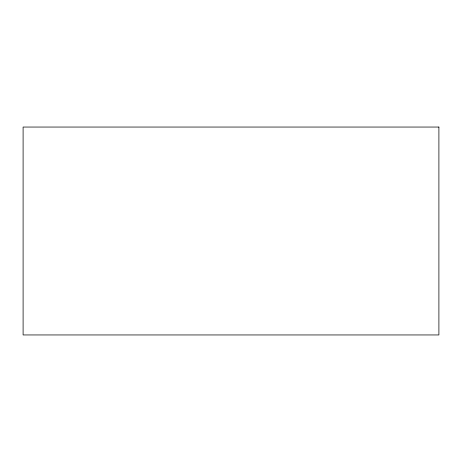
<?xml version="1.0" encoding="UTF-8"?>
<svg xmlns="http://www.w3.org/2000/svg" width="462" height="462" viewBox="0 0 462 462"><rect width="100%" height="100%" fill="white"/><g stroke="black" fill="none" stroke-linecap="round" stroke-linejoin="round"><path stroke-width="0.69" d="M438.9 127.05L23.1 127.05L23.1 334.95L438.9 334.95L438.9 127.05"/></g></svg>
